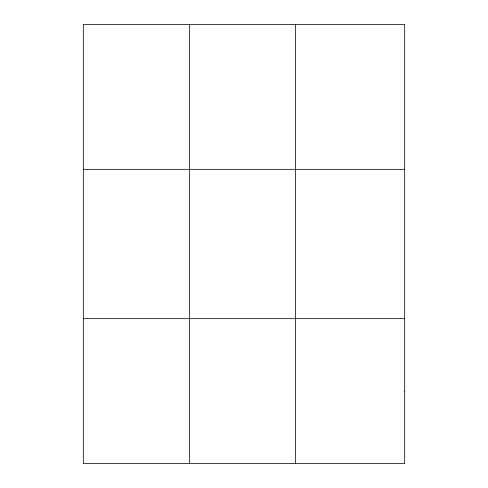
<?xml version="1.0" encoding="UTF-8"?>
<svg xmlns="http://www.w3.org/2000/svg" width="488" height="488" viewBox="0 0 488 488"><rect width="100%" height="100%" fill="white"/><g stroke="black" fill="none" stroke-linecap="round" stroke-linejoin="round"><path stroke-width="0.73" d="M189.362 463.6L189.362 24.4M295.423 463.6L295.423 24.4M83.308 169.336L404.692 169.336M83.308 318.664L404.692 318.664M404.692 391.132L404.692 463.6L83.308 463.6L83.308 24.4L404.692 24.4L404.692 391.132"/></g></svg>
